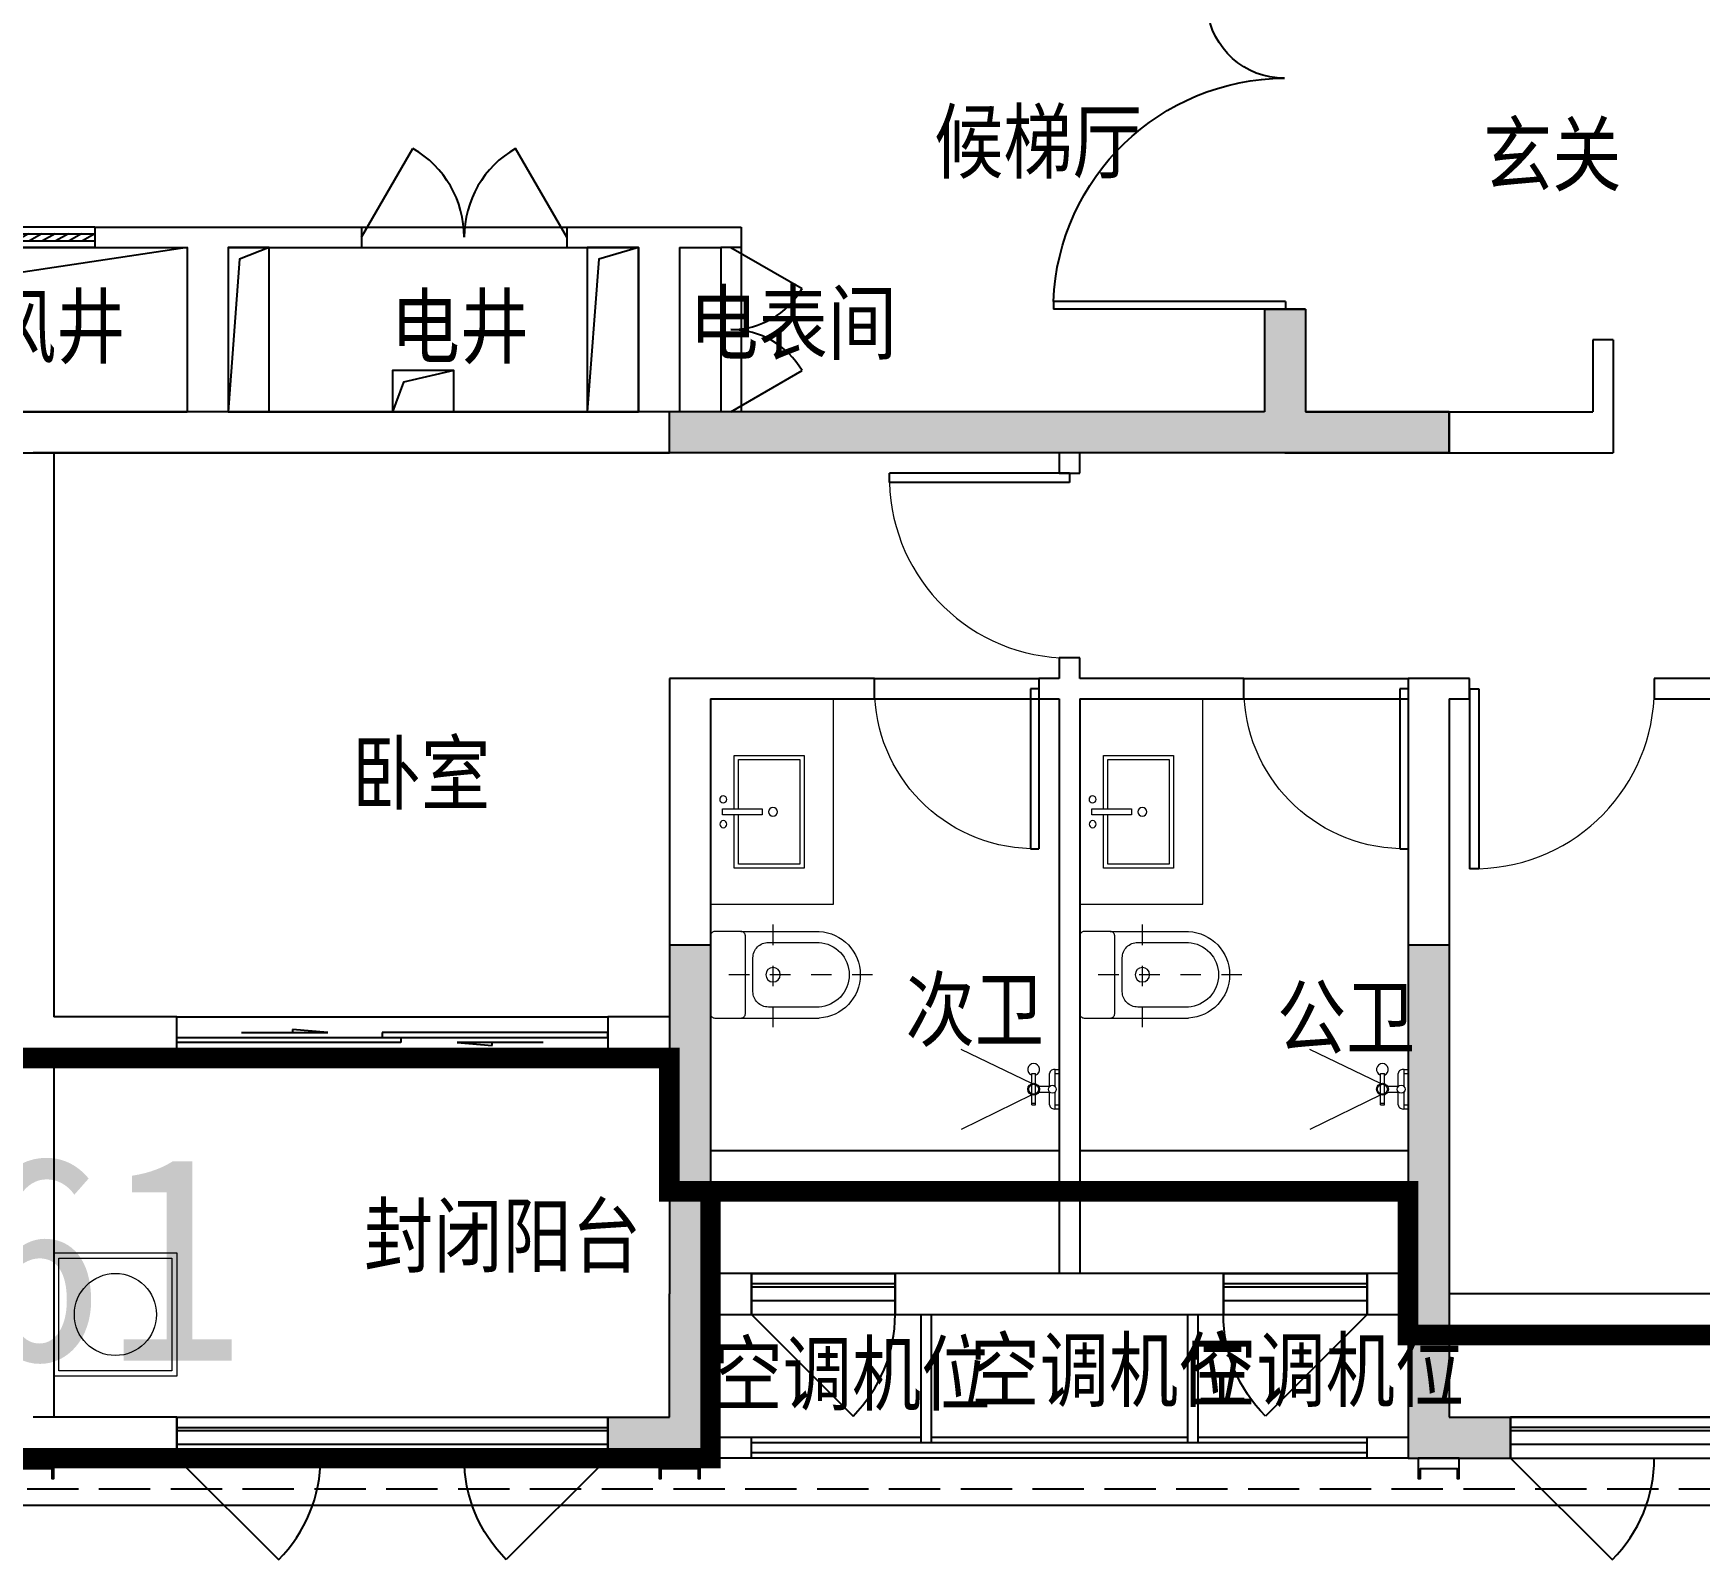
# Model space of a CAD drawing. Extents: x 512858 to 514372, y -232486 to -231710.
# Drawn here: x 513208.44 to 513216.56, y -232344.85 to -232337.42 of the extents above; entities that cross this region are included whole.
import ezdxf

# ---------------------------------------------------------------- set-up
doc = ezdxf.new("R2010")
doc.units = 0
doc.header["$LTSCALE"] = 1000
for name, pattern in [('__DASH', [0.35, 0.25, -0.1]), ('B1+B2户型(2#185报审版）-2$0$__DASH', [0.35, 0.25, -0.1]), ('B1+B2户型(2#185报审版）-2$0$DASH', [0.35, 0.25, -0.1]), ('DASH', [0.35, 0.25, -0.1])]:
    doc.linetypes.add(name, pattern=pattern)
doc.layers.get('0').update_dxf_attribs({"color": 252})
for name, color, linetype in [('0-铝板', 253, 'Continuous'), ('1#HXT-15-27F$0$A-DOOR', 253, 'Continuous'), ('1#HXT-15-27F$0$A-FIRE-DOOR', 253, 'Continuous'), ('1#HXT-15-27F$0$A-HOLE-E', 253, 'Continuous'), ('1#HXT-15-27F$0$A-PATT-COLU', 253, 'Continuous'), ('1#HXT-15-27F$0$A-STR-CONC-B', 253, 'Continuous'), ('1#HXT-15-27F$0$A-WALL-S', 253, 'Continuous'), ('1#HXT-15-27F$0$A-WINDOW', 253, 'Continuous'), ('6#-造型-1F（实施版）金属型材-METAL-S', 253, 'Continuous'), ('A-ANNO-100-TXT', 252, 'Continuous'), ('A-METAL-E', 253, 'Continuous'), ('B1+B2户型(2#185报审版）-2$0$A-DOOR', 253, 'Continuous'), ('B1+B2户型(2#185报审版）-2$0$A-FIRE-DOOR', 253, 'Continuous'), ('B1+B2户型(2#185报审版）-2$0$A-METAL-E', 253, 'Continuous'), ('B1+B2户型(2#185报审版）-2$0$A-PART-S', 253, 'Continuous'), ('B1+B2户型(2#185报审版）-2$0$A-PATT-COLU', 253, 'Continuous'), ('B1+B2户型(2#185报审版）-2$0$A-STR-CONC-B', 253, 'Continuous'), ('B1+B2户型(2#185报审版）-2$0$A-STR-CONC-E', 253, 'Continuous'), ('B1+B2户型(2#185报审版）-2$0$A-STR-CONC-H', 253, 'Continuous'), ('B1+B2户型(2#185报审版）-2$0$A-WALL-S', 253, 'Continuous'), ('B1+B2户型(2#185报审版）-2$0$A-WINDOW', 253, 'Continuous')]:
    doc.layers.add(name, color=color, linetype=linetype)
for name, color, linetype, lineweight in [('B1+B2户型(2#185报审版）-2$0$AE-FURN-MOVE', 253, 'Continuous', 20), ('面积-计容-住宅-0.5', 1, 'Continuous', 0), ('面积-计容-住宅-1', 1, 'Continuous', 0)]:
    doc.layers.add(name, color=color, linetype=linetype, lineweight=lineweight)
doc.styles.add('dw', font='simhei.ttf')
doc.styles.add('TYDG_02', font='TSSDENG.shx', dxfattribs={"width": 0.8, "bigfont": 'hztxt.shx'})

# ---------------------------------------------------------------- blocks, each defined once
blk = doc.blocks.new('1新176wz14')
at = {"layer": 'A-ANNO-100-TXT', "style": 'TYDG_02'}
for s, p in [('候梯厅', (-141867, -1326635.5)), ('玄关', (-139191.9, -1326698.2)), ('风井', (-146483.5, -1327536.1)), ('电井', (-144515.7, -1327536.1)), ('电表间', (-143060.4, -1327518.7, 0)), ('卧室', (-144705, -1329713.5)), ('次卫', (-142006.2, -1330865.4, -0.1)), ('公卫', (-140196.3, -1330902.9, -0.7)), ('封闭阳台', (-144645, -1331967.8, 0)), ('空调机位', (-142942.5, -1332639.9)), ('空调机位', (-141690.2, -1332622.5)), ('空调机位', (-140633.7, -1332622.5))]:
    blk.add_text(s, height=337.59, dxfattribs=at).set_placement(p)
blk = doc.blocks.new('1新173qjoijgwjirwj')
at = {"layer": '6#-造型-1F（实施版）金属型材-METAL-S', "color": 61, "linetype": '__DASH'}
blk.add_lwpolyline([(1756590.2, -399579.5), (1757840.2, -399579.5), (1757840.2, -406959.5, 0.414214), (1757960.2, -407079.5), (1781290.1, -407079.5)], format="xyb", dxfattribs=at)
at = {"layer": '6#-造型-1F（实施版）金属型材-METAL-S'}
blk.add_lwpolyline([(1756590.2, -399659.5), (1757760.2, -399659.5), (1757760.2, -406959.5, 0.414214), (1757960.2, -407159.5), (1781290.1, -407159.5)], format="xyb", dxfattribs=at)
blk = doc.blocks.new('1新172jwqoiwjg')
at = {"layer": '6#-造型-1F（实施版）金属型材-METAL-S', "color": 130}
for points in [[(1771890.2, -406929.5), (1771890.2, -407029.5), (1771900.2, -407029.5), (1771900.2, -406979.5), (1772080.2, -406979.5), (1772080.2, -407029.5), (1772090.2, -407029.5), (1772090.2, -406929.5), (1771890.2, -406929.5)], [(1775040.2, -406929.5), (1775040.2, -407029.5), (1775050.2, -407029.5), (1775050.2, -406979.5), (1775230.2, -406979.5), (1775230.2, -407029.5), (1775240.2, -407029.5), (1775240.2, -406929.5), (1775040.2, -406929.5)], [(1778740.1, -406929.5), (1778740.1, -407029.5), (1778750.1, -407029.5), (1778750.1, -406979.5), (1778930.1, -406979.5), (1778930.1, -407029.5), (1778940.1, -407029.5), (1778940.1, -406929.5), (1778740.1, -406929.5)]]:
    blk.add_lwpolyline(points, dxfattribs=at)
blk = doc.blocks.new('1新90A$C799B250F')
at = {"layer": '0-铝板', "color": 2}
for name in ['1新173qjoijgwjirwj', '1新172jwqoiwjg']:
    blk.add_blockref(name, (-1756590.2, 406829.5, 0), dxfattribs=at)
blk = doc.blocks.new('1新160bcq14-27')
at = {"layer": 'A-METAL-E', "elevation": 0}
for points in [[(19400, -7600), (18700, -7600)], [(21700, -7600), (21000, -7600)], [(19400, -7650), (18700, -7650)], [(21700, -7650), (21000, -7650)], [(15900, -8300), (18000, -8300)], [(15900, -8350), (18000, -8350)], [(24500, -8300), (22400, -8300)], [(24500, -8350), (22400, -8350)]]:
    blk.add_lwpolyline(points, dxfattribs=at)
blk = doc.blocks.new('1新123B1+B2户型(2#185报审版）-2$0$FDFSDFSD')
at = {"layer": 'B1+B2户型(2#185报审版）-2$0$AE-FURN-MOVE'}
for points in [[(-600, 600), (0, 600), (0, 0), (-600, 0)], [(-575, 575), (-25, 575), (-25, 25), (-575, 25)]]:
    blk.add_lwpolyline(points, close=True, dxfattribs=at)
blk.add_circle((-300, 300), 200, dxfattribs=at)
blk = doc.blocks.new('1新118B1+B2户型(2#185报审版）-2$0$69865866586652f-nezb')
at = {"color": 250, "linetype": 'B1+B2户型(2#185报审版）-2$0$DASH', "ltscale": 0.2}
for p, q in [((296757, 367900.9), (296757, 367110.8)), ((296501.2, 367415.8), (297012.7, 367415.8))]:
    blk.add_line(p, q, dxfattribs=at)
for p, q in [((296545.9, 367259.3), (296545.9, 367640.6)), ((296968, 367259.3), (296968, 367640.6))]:
    blk.add_line(p, q)
at = {"color": 250}
blk.add_lwpolyline([(296599.5, 367640.6), (296599.5, 367393, 0.414214), (296674.5, 367318), (296839.5, 367318, 0.414214), (296914.5, 367393), (296914.5, 367640.6)], format="xyb", dxfattribs=at)
blk.add_lwpolyline([(296545.9, 367259.3, -0.414214), (296567.3, 367280.8), (296946.6, 367280.8, -0.414214), (296968, 367259.3), (296968, 367132.2, -0.414214), (296946.6, 367110.8), (296567.3, 367110.8, -0.414214), (296545.9, 367132.2)], format="xyb", close=True)
blk.add_circle((296757, 367415.8), 35.2, dxfattribs=at)
blk.add_arc((296757, 367629.4), 211.4, 3.04919, 176.95081)
blk.add_arc((296757, 367629.4), 157.8, 3.04919, 176.95081, dxfattribs=at)
blk = doc.blocks.new('1新117B1+B2户型(2#185报审版）-2$0$235345')
at = {"layer": 'B1+B2户型(2#185报审版）-2$0$AE-FURN-MOVE', "extrusion": (0.001411, -2.82684e-05, 0.999999)}
for points in [[(20, 289.3), (20, 549.9), (-320, 549.9), (-320, 0), (20, 0), (20, 260.6)], [(0, 289.3), (0, 529.9), (-300, 529.9), (-300, 20), (0, 20), (0, 260.6)]]:
    blk.add_lwpolyline(points, dxfattribs=at)
at = {"layer": 'B1+B2户型(2#185报审版）-2$0$AE-FURN-MOVE', "extrusion": (0.001411, -2.82684e-05, 0.999999), "elevation": -0.7}
blk.add_lwpolyline([(-116.4, 260.6), (77.6, 260.6), (77.6, 289.3), (-116.4, 289.3)], close=True, dxfattribs=at)
at = {"layer": 'B1+B2户型(2#185报审版）-2$0$AE-FURN-MOVE'}
for centre, radius in [((74, 335.3), 17.1), ((-168.6, 274.9), 21.4), ((73.3, 214.6), 17.1)]:
    blk.add_circle(centre, radius, dxfattribs=at)
blk = doc.blocks.new('1新121B1+B2户型(2#185报审版）-2$0$6986586658ff3d')
at = {"layer": 'B1+B2户型(2#185报审版）-2$0$AE-FURN-MOVE'}
for p, q in [((14.4, 96), (33.6, 96)), ((14.4, 12.7), (14.4, 96)), ((-100.8, 76.8), (-81.6, 76.8)), ((-100.8, -76.8), (-100.8, 76.8)), ((-81.6, -76.8), (-81.6, 76.8)), ((-66.3, 14.4), (-12.7, 14.4)), ((-14.4, 12.7), (-14.4, 76.8)), ((12.7, 14.4), (14.4, 14.4)), ((14.4, 76.8), (33.6, 76.8)), ((-100.8, -67.2), (-81.6, -67.2)), ((-100.8, -76.8), (-81.6, -76.8)), ((-66.3, -14.4), (-12.7, -14.4)), ((-14.4, -76.8), (-14.4, -12.7)), ((12.7, -14.4), (14.4, -14.4)), ((14.4, -96), (14.4, -12.7)), ((14.4, -76.8), (33.6, -76.8)), ((14.4, -96), (33.6, -96))]:
    blk.add_line(p, q, dxfattribs=at)
for points in [[(-100.8, 27.2), (-444.8, 193.8)], [(-99.3, -27.6), (-444.8, -197.1)]]:
    blk.add_lwpolyline(points, dxfattribs=at)
for centre, radius in [((-91.2, 0), 28.8), ((-91.2, 0), 24), ((0, 0), 19.2)]:
    blk.add_circle(centre, radius, dxfattribs=at)
for centre, radius, start, end in [((-91.2, 96), 28.8, 289.47122, 250.52878), ((9.5, 72.1), 24.4, 78.48006, 168.90008), ((9.5, -72.1), 24.4, 191.09992, 281.51994)]:
    blk.add_arc(centre, radius, start, end, dxfattribs=at)
blk = doc.blocks.new('1新113B1+B2户型(2#185报审版）-2$0$$DorLib2D$00000114')
at = {"color": 0}
blk.add_line((0.5, 0), (-0.207, 0.707), dxfattribs=at)
blk.add_arc((0.5, 0), 1, 135, 180, dxfattribs=at)
blk = doc.blocks.new('1新116B1+B2户型(2#185报审版）-2$0$$WINLIB2D$00000001')
at = {"color": 0}
for points in [[(-0.5, 0.5), (-0.5, -0.5)], [(-0.5, 0.5), (0.5, 0.5)], [(0.5, -0.5), (0.5, 0.5)], [(0.5, 0.1667), (-0.5, 0.1667)], [(0.5, -0.1667), (-0.5, -0.1667)], [(-0.5, -0.5), (0.5, -0.5)]]:
    blk.add_lwpolyline(points, dxfattribs=at)
blk = doc.blocks.new('1新114B1+B2户型(2#185报审版）-2$0$$DorLib2D$00000131')
at = {"color": 0, "linetype": 'Continuous'}
for p, q in [((0.15, 0.125), (0.2319, 0.1973)), ((0.2319, 0.1973), (0.2319, 0.125)), ((-0.5, 0.125), (-0.5, 0)), ((0.0192, 0.125), (-0.5, 0.125)), ((0.0192, 0), (0.0192, 0.125)), ((0.35, 0.125), (0.15, 0.125)), ((-0.5, 0), (0.0192, 0)), ((-0.024, 0), (0.5, 0)), ((-0.024, -0.125), (-0.024, 0)), ((0.5, 0), (0.5, -0.125)), ((-0.35, -0.125), (-0.15, -0.125)), ((-0.2319, -0.1973), (-0.2319, -0.125)), ((-0.15, -0.125), (-0.2319, -0.1973)), ((0.5, -0.125), (-0.024, -0.125))]:
    blk.add_line(p, q, dxfattribs=at)
blk = doc.blocks.new('1新112B1+B2户型(2#185报审版）-2$0$$DorLib2D$00000001')
for p, q in [((0.45, 0.975), (0.5, 0.975)), ((0.45, 0), (0.45, 0.975)), ((0.5, 0), (0.5, 0.975)), ((0.5, 0), (0.45, 0))]:
    blk.add_line(p, q)
at = {"lineweight": 13}
blk.add_arc((0.475, 0), 0.975, 91.46928, 180, dxfattribs=at)
blk = doc.blocks.new('1新115B1+B2户型(2#185报审版）-2$0$$DorLib2D$00000225')
at = {"color": 0}
for p, q in [((0.475, -0.0014), (0.475, 0.7521)), ((0.475, 0.7521), (0.5, 0.7521)), ((0.5, -0.0014), (0.5, 0.7521)), ((-0.5, 0), (-0.5, 0.252)), ((-0.475, 0.252), (-0.5, 0.252)), ((-0.475, 0), (-0.475, 0.252)), ((-0.475, 0), (-0.5, 0)), ((0.475, -0.0014), (0.5, -0.0014))]:
    blk.add_line(p, q, dxfattribs=at)
for centre, radius, start, end in [((0.5046, -0.0019), 0.7546, 92.2493, 179.7238), ((-0.5008, 0.0026), 0.2508, 359.7899, 84.0974)]:
    blk.add_arc(centre, radius, start, end, dxfattribs=at)
blk = doc.blocks.new('1新110B1+B2户型(2#185报审版）-2')
at = {"layer": 'B1+B2户型(2#185报审版）-2$0$A-PATT-COLU'}
for points in [[(-140257, -1003870.9), (-140257, -1004370.9), (-140157, -1004437.6), (-140057, -1004370.9), (-140057, -1003870.9)], [(-141257, -1004570.9), (-141257, -1004370.9), (-143157, -1004370.9), (-143157, -1004570.9)], [(-140157, -1004437.6), (-140257, -1004370.9), (-141257, -1004370.9), (-141257, -1004570.9), (-140157, -1004570.9)], [(-140157, -1004437.6), (-140157, -1004570.9), (-139357, -1004570.9), (-139357, -1004370.9), (-140057, -1004370.9)], [(-143157, -1006970.9), (-143157, -1007420.9), (-142957, -1007420.9), (-142957, -1006970.9)], [(-139557, -1006970.9), (-139557, -1008670.9), (-139357, -1008670.9), (-139357, -1006970.9)], [(-142957, -1007420.9), (-143157, -1007420.9), (-143157, -1008670.9), (-142957, -1008670.9)], [(-143157, -1009270.9), (-142957, -1009470.9), (-142957, -1008670.9), (-143157, -1008670.9)], [(-139357, -1008670.9), (-139557, -1008670.9), (-139557, -1009470.9), (-139357, -1009270.9)], [(-143457, -1009470.9), (-142957, -1009470.9), (-143157, -1009270.9), (-143457, -1009270.9)], [(-139357, -1009270.9), (-139557, -1009470.9), (-139057, -1009470.9), (-139057, -1009270.9)]]:
    blk.add_hatch(color=256, dxfattribs=at).paths.add_polyline_path(points)
at = {"layer": 'B1+B2户型(2#185报审版）-2$0$A-DOOR'}
for p, q in [((-142157, -1005670.9, 1), (-141357, -1005670.9, 1)), ((-140357, -1005670.9, 1), (-139557, -1005670.9, 1)), ((-142157, -1005770.9, 1), (-141357, -1005770.9, 1)), ((-140357, -1005770.9, 1), (-139557, -1005770.9, 1)), ((-145557, -1007320.9), (-143457, -1007320.9)), ((-145557, -1007520.9), (-143457, -1007520.9))]:
    blk.add_line(p, q, dxfattribs=at)
at = {"layer": 'B1+B2户型(2#185报审版）-2$0$A-METAL-E'}
for points in [[(-141932, -1008770.9), (-141932, -1009395.9)], [(-141882, -1008770.9), (-141882, -1009395.9)], [(-140632, -1008770.9), (-140632, -1009395.9)], [(-140582, -1008770.9), (-140582, -1009395.9)], [(-139757, -1009395.9), (-142757, -1009395.9)], [(-139757, -1009445.9), (-142757, -1009445.9)]]:
    blk.add_lwpolyline(points, dxfattribs=at)
at = {"layer": 'B1+B2户型(2#185报审版）-2$0$A-PART-S'}
for p, q in [((-142757, -1008570.9), (-142957, -1008570.9)), ((-142757, -1008770.9), (-142757, -1008570.9)), ((-141257, -1008570.9), (-142057, -1008570.9)), ((-142057, -1008570.9), (-142057, -1008770.9)), ((-140457, -1008570.9), (-141257, -1008570.9)), ((-140457, -1008770.9), (-140457, -1008570.9)), ((-139557, -1008570.9), (-139757, -1008570.9)), ((-139757, -1008570.9), (-139757, -1008770.9)), ((-142957, -1008770.9), (-142757, -1008770.9)), ((-142057, -1008770.9), (-141257, -1008770.9)), ((-141257, -1008770.9), (-140457, -1008770.9)), ((-139757, -1008770.9), (-139557, -1008770.9)), ((-145557, -1009270.9), (-146257, -1009270.9)), ((-145557, -1009470.9), (-145557, -1009270.9)), ((-143457, -1009470.9), (-143457, -1009270.9)), ((-139057, -1009470.9), (-139057, -1009270.9)), ((-142757, -1009370.9), (-142957, -1009370.9)), ((-142757, -1009470.9), (-142757, -1009370.9)), ((-139557, -1009370.9), (-139757, -1009370.9)), ((-139757, -1009470.9), (-139757, -1009370.9)), ((-146257, -1009470.9), (-145557, -1009470.9)), ((-142757, -1009470.9), (-142957, -1009470.9)), ((-139557, -1009470.9), (-139757, -1009470.9))]:
    blk.add_line(p, q, dxfattribs=at)
at = {"layer": 'B1+B2户型(2#185报审版）-2$0$A-STR-CONC-B'}
for p, q in [((-140257, -1003870.9), (-140257, -1004370.9)), ((-140057, -1003870.9), (-140257, -1003870.9)), ((-140057, -1003870.9), (-140057, -1004370.9)), ((-141257, -1004370.9), (-143157, -1004370.9)), ((-143157, -1004570.9), (-143157, -1004370.9)), ((-140257, -1004370.9), (-141257, -1004370.9)), ((-140057, -1004370.9), (-139357, -1004370.9)), ((-139357, -1004370.9), (-139357, -1004570.9)), ((-141257, -1004570.9), (-143157, -1004570.9)), ((-140157, -1004570.9), (-141257, -1004570.9)), ((-140157, -1004570.9), (-139357, -1004570.9)), ((-143157, -1006970.9), (-143157, -1007420.9)), ((-142957, -1006970.9), (-143157, -1006970.9)), ((-142957, -1006970.9), (-142957, -1007420.9)), ((-139557, -1006970.9), (-139557, -1008670.9)), ((-139357, -1006970.9), (-139557, -1006970.9)), ((-139357, -1006970.9), (-139357, -1008670.9)), ((-143157, -1007420.9), (-143157, -1008670.9)), ((-142957, -1007420.9), (-142957, -1008670.9)), ((-143157, -1009270.9), (-143157, -1008670.9)), ((-142957, -1009470.9), (-142957, -1008670.9)), ((-139557, -1008670.9), (-139557, -1009470.9)), ((-139357, -1008670.9), (-139357, -1009270.9)), ((-143457, -1009270.9), (-143157, -1009270.9)), ((-143457, -1009270.9), (-143457, -1009470.9)), ((-139357, -1009270.9), (-139057, -1009270.9)), ((-139057, -1009270.9), (-139057, -1009470.9)), ((-143457, -1009470.9), (-142957, -1009470.9)), ((-139557, -1009470.9), (-139057, -1009470.9))]:
    blk.add_line(p, q, dxfattribs=at)
at = {"layer": 'B1+B2户型(2#185报审版）-2$0$A-STR-CONC-E'}
for points in [[(-142957, -1007970.9), (-141257, -1007970.9)], [(-141157, -1007970.9), (-139557, -1007970.9)], [(-136857, -1008670.9), (-139357, -1008670.9)], [(-141932, -1009370.9), (-142757, -1009370.9)], [(-140632, -1009370.9), (-141882, -1009370.9)], [(-140557, -1009370.9), (-140582, -1009370.9)], [(-139757, -1009370.9), (-140557, -1009370.9)], [(-139757, -1009470.9), (-142757, -1009470.9)]]:
    blk.add_lwpolyline(points, dxfattribs=at)
at = {"layer": 'B1+B2户型(2#185报审版）-2$0$A-STR-CONC-H', "linetype": 'B1+B2户型(2#185报审版）-2$0$DASH'}
for points in [[(-142957, -1008170.9), (-141257, -1008170.9)], [(-141157, -1008170.9), (-139557, -1008170.9)], [(-136857, -1008870.9), (-139357, -1008870.9)]]:
    blk.add_lwpolyline(points, dxfattribs=at)
at = {"layer": 'B1+B2户型(2#185报审版）-2$0$A-WALL-S'}
for p, q in [((-140257, -1003870.9), (-140057, -1003870.9)), ((-138657, -1004020.9), (-138657, -1004370.9)), ((-138557, -1004020.9), (-138657, -1004020.9)), ((-138557, -1004020.9), (-138557, -1004570.9)), ((-143157, -1004370.9), (-146257, -1004370.9)), ((-139357, -1004370.9), (-138657, -1004370.9)), ((-143157, -1004570.9), (-146257, -1004570.9)), ((-146157, -1004570.9), (-146157, -1007320.9)), ((-141257, -1004570.9), (-141257, -1004670.9)), ((-141157, -1004670.9), (-141157, -1004570.9)), ((-139357, -1004570.9), (-138557, -1004570.9)), ((-141257, -1004670.9), (-141157, -1004670.9)), ((-141157, -1005570.9), (-141257, -1005570.9)), ((-141257, -1005570.9), (-141257, -1005670.9)), ((-141157, -1005670.9), (-141157, -1005570.9)), ((-142157, -1005670.9), (-143157, -1005670.9)), ((-143157, -1005670.9), (-143157, -1006970.9)), ((-142157, -1005770.9), (-142157, -1005670.9)), ((-141257, -1005670.9), (-141357, -1005670.9)), ((-141357, -1005670.9), (-141357, -1005770.9)), ((-140357, -1005670.9), (-141157, -1005670.9)), ((-140357, -1005770.9), (-140357, -1005670.9)), ((-139457, -1005670.9), (-139557, -1005670.9)), ((-139557, -1005670.9), (-139557, -1005770.9)), ((-139257, -1005670.9), (-139457, -1005670.9)), ((-139257, -1005770.9), (-139257, -1005670.9)), ((-137057, -1005670.9), (-138357, -1005670.9)), ((-138357, -1005670.9), (-138357, -1005770.9)), ((-142957, -1005770.9), (-142157, -1005770.9)), ((-142957, -1005770.9), (-142957, -1006970.9)), ((-141357, -1005770.9), (-141257, -1005770.9)), ((-141257, -1005770.9), (-141257, -1008570.9)), ((-141157, -1005770.9), (-141157, -1008570.9)), ((-141157, -1005770.9), (-140357, -1005770.9)), ((-139557, -1005770.9), (-139557, -1006970.9)), ((-139357, -1005770.9), (-139357, -1006970.9)), ((-139357, -1005770.9), (-139257, -1005770.9)), ((-138357, -1005770.9), (-137057, -1005770.9)), ((-145557, -1007320.9), (-146157, -1007320.9)), ((-145557, -1007520.9), (-145557, -1007320.9)), ((-143157, -1007320.9), (-143457, -1007320.9)), ((-143457, -1007320.9), (-143457, -1007520.9)), ((-146157, -1007520.9), (-145557, -1007520.9)), ((-146157, -1007520.9), (-146157, -1009270.9)), ((-143457, -1007520.9), (-143157, -1007520.9))]:
    blk.add_line(p, q, dxfattribs=at)
at = {"layer": 'B1+B2户型(2#185报审版）-2$0$AE-FURN-MOVE'}
for points in [[(-142356.9, -1005770.9), (-142956.9, -1005770.9), (-142957, -1006770.7), (-142357, -1006770.7)], [(-140556.9, -1005770.9), (-141156.9, -1005770.9), (-141157, -1006770.7), (-140557, -1006770.7)]]:
    blk.add_lwpolyline(points, close=True, dxfattribs=at)
at = {"xscale": -1, "rotation": 359.9979281875026}
for p in [(-142820.8, -1006595.8, -0.5), (-141020.8, -1006595.8, -0.5)]:
    blk.add_blockref('1新117B1+B2户型(2#185报审版）-2$0$235345', p, dxfattribs=at)
at = {"layer": 'B1+B2户型(2#185报审版）-2$0$A-DOOR', "xscale": -900, "yscale": -900, "zscale": 100, "rotation": 269.9999999997128}
blk.add_blockref('1新112B1+B2户型(2#185报审版）-2$0$$DorLib2D$00000001', (-141207, -1005120.9), dxfattribs=at)
at = {"layer": 'B1+B2户型(2#185报审版）-2$0$A-DOOR'}
for name, p, xscale, yscale, zscale in [('1新112B1+B2户型(2#185报审版）-2$0$$DorLib2D$00000001', (-141757, -1005720.9), 800, -800, 100), ('1新112B1+B2户型(2#185报审版）-2$0$$DorLib2D$00000001', (-139957, -1005720.9), 800, -800, 100), ('1新112B1+B2户型(2#185报审版）-2$0$$DorLib2D$00000001', (-138807, -1005720.9), -900, -900, 100), ('1新114B1+B2户型(2#185报审版）-2$0$$DorLib2D$00000131', (-144507, -1007420.9), 2100, -200, 200)]:
    blk.add_blockref(name, p, dxfattribs=dict(at, xscale=xscale, yscale=yscale, zscale=zscale))
at = {"layer": 'B1+B2户型(2#185报审版）-2$0$A-FIRE-DOOR', "xscale": 1500, "yscale": -1500, "zscale": 200, "rotation": 270.0000000002746}
blk.add_blockref('1新115B1+B2户型(2#185报审版）-2$0$$DorLib2D$00000225', (-140157, -1003120.9), dxfattribs=at)
at = {"layer": 'B1+B2户型(2#185报审版）-2$0$A-WINDOW', "yscale": 200, "zscale": 200}
for p, xscale in [((-142407, -1008670.9), 700), ((-140107, -1008670.9), 700), ((-144507, -1009370.9), 2100), ((-138007, -1009370.9), 2100)]:
    blk.add_blockref('1新116B1+B2户型(2#185报审版）-2$0$$WINLIB2D$00000001', p, dxfattribs=dict(at, xscale=xscale))
at = {"layer": 'B1+B2户型(2#185报审版）-2$0$A-WINDOW', "linetype": 'B1+B2户型(2#185报审版）-2$0$__DASH', "yscale": 700, "zscale": -700, "rotation": 180}
for p, xscale in [((-142407, -1008770.9), 700), ((-140107, -1008770.9), -700), ((-145207, -1009470.9), 700), ((-143807, -1009470.9), -700), ((-138707, -1009470.9), 700)]:
    blk.add_blockref('1新113B1+B2户型(2#185报审版）-2$0$$DorLib2D$00000114', p, dxfattribs=dict(at, xscale=xscale))
at = {"layer": 'B1+B2户型(2#185报审版）-2$0$AE-FURN-MOVE', "xscale": -0.9999999999999898, "rotation": 269.9979237445423}
for p in [(-510078.4, -1303858.8), (-508278.4, -1303858.8)]:
    blk.add_blockref('1新118B1+B2户型(2#185报审版）-2$0$69865866586652f-nezb', p, dxfattribs=at)
at = {"layer": 'B1+B2户型(2#185报审版）-2$0$AE-FURN-MOVE', "extrusion": (2.82798e-05, 4.50757e-07, 1)}
for p in [(-141290.6, -1007673, -4.4), (-139590.6, -1007673, -4.4)]:
    blk.add_blockref('1新121B1+B2户型(2#185报审版）-2$0$6986586658ff3d', p, dxfattribs=at)
at = {"layer": 'B1+B2户型(2#185报审版）-2$0$AE-FURN-MOVE', "color": 1, "extrusion": (-2.93874e-39, 5.60519e-45, -1), "xscale": -1, "zscale": -1, "rotation": 0.0002964059154809}
blk.add_blockref('1新123B1+B2户型(2#185报审版）-2$0$FDFSDFSD', (145557, -1009070.9), dxfattribs=at)
blk = doc.blocks.new('1新241#HXT-15-27F$0$$WINLIB2D$00000039')
at = {"color": 0}
for points in [[(-0.5, 0.5), (-0.5, -0.5)], [(0.5, 0.5), (-0.5, 0.5)], [(0.5, -0.5), (0.5, 0.5)], [(-0.5, 0.1667), (0.5, 0.1667)], [(-0.3839, -0.1667), (-0.448, 0.1667)], [(-0.3159, -0.1667), (-0.38, 0.1667)], [(-0.2479, -0.1667), (-0.312, 0.1667)], [(-0.1799, -0.1667), (-0.244, 0.1667)], [(-0.1119, -0.1667), (-0.176, 0.1667)], [(-0.0439, -0.1667), (-0.108, 0.1667)], [(0.0241, -0.1667), (-0.04, 0.1667)], [(0.0921, -0.1667), (0.028, 0.1667)], [(0.16, -0.1667), (0.0959, 0.1667)], [(0.228, -0.1667), (0.1639, 0.1667)], [(0.296, -0.1667), (0.2319, 0.1667)], [(0.364, -0.1667), (0.2999, 0.1667)], [(0.432, -0.1667), (0.3679, 0.1667)], [(0.5, -0.1667), (0.4359, 0.1667)], [(-0.4519, -0.1667), (-0.5, 0.0836)], [(-0.5, -0.1667), (0.5, -0.1667)], [(0.5, -0.5), (-0.5, -0.5)]]:
    blk.add_lwpolyline(points, dxfattribs=at)
blk = doc.blocks.new('1新221#HXT-15-27F$0$$DorLib2D$00000231')
at = {"color": 0}
for p, q in [((-0.5, 0), (-0.25, 0.433)), ((0.5, 0), (0.25, 0.433))]:
    blk.add_line(p, q, dxfattribs=at)
for centre, start, end in [((-0.5, 0), 0, 60), ((0.5, 0), 120, 180)]:
    blk.add_arc(centre, 0.5, start, end, dxfattribs=at)
blk = doc.blocks.new('1新211#HXT-15-27F$0$$DorLib2D$00000225')
at = {"color": 0}
for p, q in [((0.475, -0.0014), (0.475, 0.7521)), ((0.475, 0.7521), (0.5, 0.7521)), ((0.5, -0.0014), (0.5, 0.7521)), ((-0.5, 0), (-0.5, 0.252)), ((-0.475, 0.252), (-0.5, 0.252)), ((-0.475, 0), (-0.475, 0.252)), ((-0.475, 0), (-0.5, 0)), ((0.475, -0.0014), (0.5, -0.0014))]:
    blk.add_line(p, q, dxfattribs=at)
for centre, radius, start, end in [((0.5046, -0.0019), 0.7546, 92.2493, 179.7238), ((-0.5008, 0.0026), 0.2508, 359.7899, 84.0974)]:
    blk.add_arc(centre, radius, start, end, dxfattribs=at)
blk = doc.blocks.new('1新181#HXT-15-27F')
at = {"layer": '1#HXT-15-27F$0$A-PATT-COLU'}
for points in [[(-140057, -1003870.9), (-140257, -1003870.9), (-140257, -1004370.9), (-140157, -1004437.6), (-140057, -1004370.9)], [(-142807, -1004470.9), (-142807, -1004370.9), (-143157, -1004370.9), (-143157, -1004570.9), (-142807, -1004570.9)], [(-140157, -1004437.6), (-140257, -1004370.9), (-142807, -1004370.9), (-142807, -1004470.9), (-142807, -1004570.9), (-140157, -1004570.9)], [(-139357, -1004570.9), (-139357, -1004370.9), (-140057, -1004370.9), (-140157, -1004437.6), (-140157, -1004570.9)]]:
    blk.add_hatch(color=256, dxfattribs=at).paths.add_polyline_path(points, flags=17)
at = {"layer": '1#HXT-15-27F$0$A-DOOR'}
for p, q in [((-144657, -1003470.9), (-143657, -1003470.9)), ((-144657, -1003570.9), (-143657, -1003570.9)), ((-142907, -1003570.9), (-142907, -1004370.9)), ((-142807, -1003570.9), (-142807, -1004370.9))]:
    blk.add_line(p, q, dxfattribs=at)
at = {"layer": '1#HXT-15-27F$0$A-HOLE-E'}
for points in [[(-147357, -1003570.9), (-145507, -1003570.9), (-145507, -1004370.9), (-147357, -1004370.9)], [(-145307, -1004370.9), (-145107, -1004370.9), (-145107, -1003570.9), (-145307, -1003570.9)], [(-143557, -1004370.9), (-143307, -1004370.9), (-143307, -1003570.9), (-143557, -1003570.9)], [(-144507, -1004370.9), (-144207, -1004370.9), (-144207, -1004170.9), (-144507, -1004170.9)]]:
    blk.add_lwpolyline(points, close=True, dxfattribs=at)
for points in [[(-145507, -1003570.9), (-147107, -1003811.9), (-147357, -1004370.9)], [(-145107, -1003570.9), (-145251.6, -1003627.7), (-145307, -1004370.9)], [(-143307, -1003570.9), (-143501.6, -1003627.7), (-143557, -1004370.9)], [(-144207, -1004170.9), (-144452.8, -1004227.7), (-144507, -1004370.9)]]:
    blk.add_lwpolyline(points, dxfattribs=at)
at = {"layer": '1#HXT-15-27F$0$A-STR-CONC-B'}
for p, q in [((-140257, -1003870.9), (-140257, -1004370.9)), ((-140057, -1003870.9), (-140257, -1003870.9)), ((-140057, -1003870.9), (-140057, -1004370.9)), ((-142807, -1004370.9), (-143157, -1004370.9)), ((-143157, -1004570.9), (-143157, -1004370.9)), ((-140257, -1004370.9), (-142807, -1004370.9)), ((-139357, -1004370.9), (-140057, -1004370.9)), ((-139357, -1004570.9), (-139357, -1004370.9)), ((-142807, -1004570.9), (-143157, -1004570.9)), ((-140157, -1004570.9), (-142807, -1004570.9)), ((-139357, -1004570.9), (-140157, -1004570.9))]:
    blk.add_line(p, q, dxfattribs=at)
at = {"layer": '1#HXT-15-27F$0$A-WALL-S'}
for p, q in [((-145957, -1003470.9), (-145407, -1003470.9)), ((-145407, -1003470.9), (-144657, -1003470.9)), ((-143657, -1003470.9), (-143207, -1003470.9)), ((-143207, -1003470.9), (-142807, -1003470.9)), ((-142807, -1003470.9), (-142807, -1003570.9)), ((-145957, -1003570.9), (-145507, -1003570.9)), ((-145507, -1003570.9), (-145507, -1004370.9)), ((-145307, -1003570.9), (-145307, -1004370.9)), ((-145307, -1003570.9), (-144657, -1003570.9)), ((-143657, -1003570.9), (-143307, -1003570.9)), ((-143307, -1003570.9), (-143307, -1004370.9)), ((-143107, -1003570.9), (-143107, -1004370.9)), ((-143107, -1003570.9), (-142907, -1003570.9)), ((-140057, -1003870.9), (-140057, -1003870.9)), ((-147357, -1004370.9), (-145507, -1004370.9)), ((-145307, -1004370.9), (-143307, -1004370.9)), ((-147357, -1004570.9), (-145407, -1004570.9)), ((-145407, -1004570.9), (-143207, -1004570.9)), ((-143207, -1004570.9), (-143157, -1004570.9))]:
    blk.add_line(p, q, dxfattribs=at)
for points in [[(-145957, -1003470.9), (-145957, -1003570.9)], [(-144657, -1003470.9), (-144657, -1003570.9)], [(-143657, -1003470.9), (-143657, -1003570.9)], [(-142807, -1003570.9), (-142907, -1003570.9)], [(-140257, -1003870.9), (-140057, -1003870.9)], [(-142807, -1004370.9), (-142907, -1004370.9)]]:
    blk.add_lwpolyline(points, dxfattribs=at)
at = {"layer": '1#HXT-15-27F$0$A-DOOR', "xscale": 1000, "yscale": 1000, "zscale": 100}
blk.add_blockref('1新221#HXT-15-27F$0$$DorLib2D$00000231', (-144157, -1003520.9), dxfattribs=at)
at = {"layer": '1#HXT-15-27F$0$A-DOOR', "xscale": 800, "yscale": 800, "zscale": 100, "rotation": 269.999999999986}
blk.add_blockref('1新221#HXT-15-27F$0$$DorLib2D$00000231', (-142857, -1003970.9), dxfattribs=at)
at = {"layer": '1#HXT-15-27F$0$A-FIRE-DOOR', "xscale": -1500, "yscale": 1500, "zscale": 200, "rotation": 90.00007304754749}
blk.add_blockref('1新211#HXT-15-27F$0$$DorLib2D$00000225', (-140157, -1003120.9), dxfattribs=at)
at = {"layer": '1#HXT-15-27F$0$A-WINDOW', "xscale": 950, "yscale": -100, "zscale": 100}
blk.add_blockref('1新241#HXT-15-27F$0$$WINLIB2D$00000039', (-146432, -1003520.9), dxfattribs=at)

msp = doc.modelspace()

# ---------------------------------------------------------------- linework, layer by layer
at = {"layer": '面积-计容-住宅-0.5', "linetype": 'DASH', "ltscale": 0.003, "const_width": 0.1}
msp.add_lwpolyline([(513205.1436, -232343.0599), (513205.3436, -232343.0599), (513205.3436, -232342.4099), (513211.5436, -232342.4099), (513211.5436, -232343.0599), (513211.7436, -232343.0599), (513211.7436, -232344.3599), (513205.1436, -232344.3599)], close=True, dxfattribs=at)
at = {"layer": '面积-计容-住宅-1', "const_width": 0.1}
msp.add_lwpolyline([(513204.9436, -232330.4599), (513211.9436, -232330.4599), (513211.9436, -232331.0599), (513214.4436, -232331.0599), (513214.4436, -232330.4599), (513216.1436, -232330.4599), (513216.1436, -232332.2599), (513223.9436, -232332.2599), (513223.9436, -232336.0599), (513221.8436, -232336.0599), (513221.8436, -232340.5599), (513222.4436, -232340.5599), (513222.4436, -232343.7599), (513215.1436, -232343.7599), (513215.1436, -232343.0599), (513211.5436, -232343.0599), (513211.5436, -232342.4099), (513205.3436, -232342.4099)], dxfattribs=at)

# ---------------------------------------------------------------- block references
at = {"xscale": 0.001, "yscale": 0.001, "zscale": 0.001}
for name, p in [('1新110B1+B2户型(2#185报审版）-2', (513354.7006, -231334.889)), ('1新160bcq14-27', (513193.2436, -232335.8599)), ('1新176wz14', (513354.7006, -231011.489))]:
    msp.add_blockref(name, p, dxfattribs=at)
at = {"layer": 'A-METAL-E', "xscale": 0.001, "yscale": 0.001, "zscale": 0.001}
for name, p in [('1新90A$C799B250F', (513193.0436, -232344.2599)), ('1新181#HXT-15-27F', (513354.7006, -231334.889))]:
    msp.add_blockref(name, p, dxfattribs=at)

# ---------------------------------------------------------------- texts
at = {"layer": '面积-计容-住宅-0.5', "linetype": 'DASH', "ltscale": 3, "style": 'dw'}
msp.add_text('12.61', height=1, dxfattribs=at).set_placement((513206.0736, -232343.8843))

doc.saveas('drawing.dxf')
